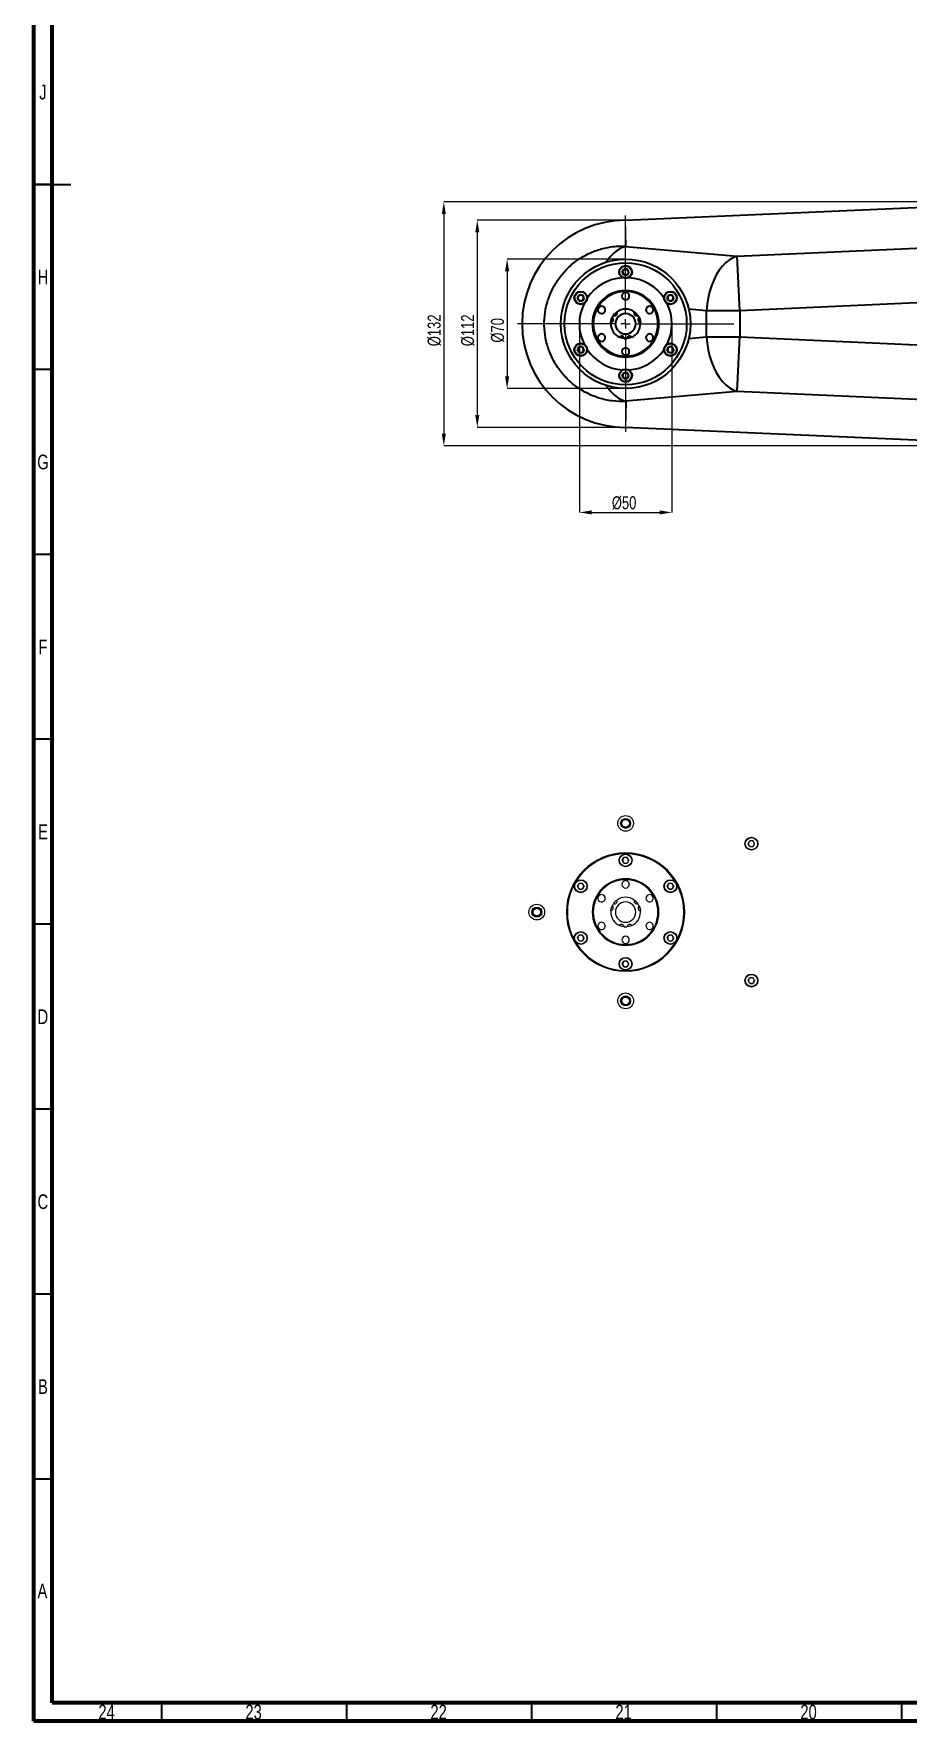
# Model space of a CAD drawing. Header units: millimetres. Extents: x 15 to 1184, y 5 to 927.
# Drawn here: x 15 to 251.4, y 5 to 461.3 of the extents above; entities that cross this region are included whole.
import ezdxf

# ---------------------------------------------------------------- set-up
doc = ezdxf.new("R2010")
doc.units = ezdxf.units.MM
doc.header["$PDSIZE"] = -1
doc.layers.add('lightNet', color=50, linetype='Continuous', lineweight=13)
doc.layers.add('mainNet', color=7, linetype='Continuous', lineweight=35)
doc.styles.add('SLDTEXTSTYLE0', font='TXT', dxfattribs={"width": 0.75})
doc.dimstyles.new('SLDDIMSTYLE0', dxfattribs={"dimtxt": 3.5, "dimasz": 3.302, "dimexe": 0, "dimexo": 0.0625, "dimgap": 0.875, "dimtad": 1, "dimdec": 0, "dimlfac": 2, "dimrnd": 1e-09, "dimzin": 12, "dimdsep": 46, "dimtxsty": 'SLDTEXTSTYLE0', "dimsah": 1, "dimcen": 0.09, "dimadec": 0, "dimazin": 3, "dimtfac": 1, "dimtdec": 0, "dimtofl": 0, "dimtmove": 0, "dimatfit": 3, "dimfxl": 1, "dimfrac": 2, "dimtolj": 1, "dimtzin": 12, "dimarcsym": 0})

# ---------------------------------------------------------------- blocks, each defined once
blk = doc.blocks.new('_D_19')
at = {"layer": 'Defpoints', "color": 0, "transparency": 16777216}
for p in [(287.47, 415.85), (125.83, 349.85), (287.47, 349.85)]:
    blk.add_point(p, dxfattribs=at)
at = {"layer": 'lightNet', "color": 0, "lineweight": -2, "transparency": 16777216}
for p, q in [((287.4, 415.85), (125.83, 415.85)), ((125.83, 412.55), (125.83, 353.15)), ((287.4, 349.85), (125.83, 349.85))]:
    blk.add_line(p, q, dxfattribs=at)
at = {"layer": 'lightNet', "color": 0, "transparency": 16777216}
for points in [[(125.28, 412.55), (126.38, 412.55), (125.83, 415.85)], [(125.28, 353.15), (126.38, 353.15), (125.83, 349.85)]]:
    blk.add_solid(points, dxfattribs=at)
at = {"layer": 'lightNet', "color": 0, "transparency": 16777216, "insert": (121.46, 381.08), "char_height": 3.5, "attachment_point": 2, "rotation": 90, "style": 'SLDTEXTSTYLE0'}
blk.add_mtext('\\A1;%%c132', dxfattribs=at)
blk = doc.blocks.new('_D_20')
at = {"layer": 'Defpoints', "color": 0, "transparency": 16777216}
for p in [(174.97, 410.85), (134.88, 354.85), (174.97, 354.85)]:
    blk.add_point(p, dxfattribs=at)
at = {"layer": 'lightNet', "color": 0, "lineweight": -2, "transparency": 16777216}
for p, q in [((174.9, 410.85), (134.88, 410.85)), ((134.88, 407.55), (134.88, 358.15)), ((174.9, 354.85), (134.88, 354.85))]:
    blk.add_line(p, q, dxfattribs=at)
at = {"layer": 'lightNet', "color": 0, "transparency": 16777216}
for points in [[(134.33, 407.55), (135.43, 407.55), (134.88, 410.85)], [(134.33, 358.15), (135.43, 358.15), (134.88, 354.85)]]:
    blk.add_solid(points, dxfattribs=at)
at = {"layer": 'lightNet', "color": 0, "transparency": 16777216, "insert": (130.51, 381.08), "char_height": 3.5, "attachment_point": 2, "rotation": 90, "style": 'SLDTEXTSTYLE0'}
blk.add_mtext('\\A1;%%c112', dxfattribs=at)
blk = doc.blocks.new('_D_21')
at = {"layer": 'Defpoints', "color": 0, "transparency": 16777216}
for p in [(174.97, 400.35), (142.94, 365.35), (174.97, 365.35)]:
    blk.add_point(p, dxfattribs=at)
at = {"layer": 'lightNet', "color": 0, "lineweight": -2, "transparency": 16777216}
for p, q in [((174.9, 400.35), (142.94, 400.35)), ((142.94, 397.05), (142.94, 368.65)), ((174.9, 365.35), (142.94, 365.35))]:
    blk.add_line(p, q, dxfattribs=at)
at = {"layer": 'lightNet', "color": 0, "transparency": 16777216}
for points in [[(142.39, 397.05), (143.49, 397.05), (142.94, 400.35)], [(142.39, 368.65), (143.49, 368.65), (142.94, 365.35)]]:
    blk.add_solid(points, dxfattribs=at)
at = {"layer": 'lightNet', "color": 0, "transparency": 16777216, "insert": (138.57, 381.08), "char_height": 3.5, "attachment_point": 2, "rotation": 90, "style": 'SLDTEXTSTYLE0'}
blk.add_mtext('\\A1;%%c70', dxfattribs=at)
blk = doc.blocks.new('_D_22')
at = {"layer": 'Defpoints', "color": 0, "transparency": 16777216}
for p in [(162.47, 382.85), (187.47, 382.85), (187.47, 331.85)]:
    blk.add_point(p, dxfattribs=at)
at = {"layer": 'lightNet', "color": 0, "lineweight": -2, "transparency": 16777216}
for p, q in [((162.47, 382.79), (162.47, 331.85)), ((187.47, 382.79), (187.47, 331.85)), ((165.77, 331.85), (184.16, 331.85))]:
    blk.add_line(p, q, dxfattribs=at)
at = {"layer": 'lightNet', "color": 0, "transparency": 16777216}
for points in [[(165.77, 332.4), (165.77, 331.3), (162.47, 331.85)], [(184.16, 332.4), (184.16, 331.3), (187.47, 331.85)]]:
    blk.add_solid(points, dxfattribs=at)
at = {"layer": 'lightNet', "color": 0, "transparency": 16777216, "insert": (174.56, 336.22), "char_height": 3.5, "attachment_point": 2, "style": 'SLDTEXTSTYLE0'}
blk.add_mtext('\\A1;%%c50', dxfattribs=at)
blk = doc.blocks.new('SW_CENTERMARKSYMBOL_7')
at = {"color": 0, "linetype": 'Continuous', "lineweight": 18}
for p, q in [((0, 2.5), (0, 29.25)), ((-2.5, 0), (-29.25, 0)), ((0, 0), (-1.25, 0)), ((0, 0), (0, 1.25)), ((0, 0), (0, -1.25)), ((0, 0), (1.25, 0)), ((2.5, 0), (29.25, 0)), ((0, -2.5), (0, -29.25))]:
    blk.add_line(p, q, dxfattribs=at)

msp = doc.modelspace()

# ---------------------------------------------------------------- linework, layer by layer
at = {"color": 7, "linetype": 'Continuous', "lineweight": 70}
for p, q in [((15, 5), (15, 836)), ((20, 10), (20, 831)), ((1179, 10), (20, 10)), ((1184, 5), (15, 5))]:
    msp.add_line(p, q, dxfattribs=at)
at = {"color": 7, "linetype": 'Continuous', "lineweight": 35}
for p, q in [((15, 420.5), (25, 420.5)), ((20, 420.5), (15, 420.5)), ((20, 370.5), (15, 370.5)), ((20, 320.5), (15, 320.5)), ((20, 270.5), (15, 270.5)), ((20, 220.5), (15, 220.5)), ((20, 170.5), (15, 170.5)), ((20, 120.5), (15, 120.5)), ((20, 70.5), (15, 70.5)), ((49.5, 10), (49.5, 5)), ((99.5, 10), (99.5, 5)), ((149.5, 10), (149.5, 5)), ((199.5, 10), (199.5, 5)), ((249.5, 10), (249.5, 5))]:
    msp.add_line(p, q, dxfattribs=at)
at = {"color": 7, "linetype": 'Continuous', "lineweight": 25}
for p, q in [((175.11, 403.87), (174.97, 410.85)), ((175.11, 361.83), (174.97, 354.85)), ((208.08, 242.28), (208.52, 243.05)), ((208.52, 241.51), (208.08, 242.28)), ((209.41, 243.05), (208.52, 243.05)), ((209.85, 242.28), (209.41, 243.05)), ((209.85, 242.28), (209.41, 241.51)), ((174.08, 237.78), (174.52, 238.55)), ((174.52, 237.01), (174.08, 237.78)), ((175.41, 238.55), (174.52, 238.55)), ((174.97, 239.53), (174.97, 239.78)), ((175.85, 237.78), (175.41, 238.55)), ((175.85, 237.78), (175.41, 237.01)), ((208.52, 241.51), (209.41, 241.51)), ((174.52, 237.01), (175.41, 237.01)), ((174.97, 232.53), (174.97, 232.78)), ((161.96, 230.78), (162.4, 231.55)), ((162.4, 230.01), (161.96, 230.78)), ((163.29, 231.55), (162.4, 231.55)), ((162.4, 230.01), (163.29, 230.01)), ((163.73, 230.78), (163.29, 231.55)), ((163.73, 230.78), (163.29, 230.01)), ((186.2, 230.78), (186.65, 231.55)), ((186.65, 230.01), (186.2, 230.78)), ((187.53, 231.55), (186.65, 231.55)), ((186.65, 230.01), (187.53, 230.01)), ((187.98, 230.78), (187.53, 231.55)), ((187.98, 230.78), (187.53, 230.01)), ((161.96, 216.78), (162.4, 217.55)), ((162.4, 216.01), (161.96, 216.78)), ((163.29, 217.55), (162.4, 217.55)), ((162.4, 216.01), (163.29, 216.01)), ((163.73, 216.78), (163.29, 217.55)), ((163.73, 216.78), (163.29, 216.01)), ((174.97, 214.78), (174.97, 215.03)), ((186.2, 216.78), (186.65, 217.55)), ((186.65, 216.01), (186.2, 216.78)), ((187.53, 217.55), (186.65, 217.55)), ((186.65, 216.01), (187.53, 216.01)), ((187.98, 216.78), (187.53, 217.55)), ((187.98, 216.78), (187.53, 216.01)), ((174.08, 209.78), (174.52, 210.55)), ((175.41, 210.55), (174.52, 210.55)), ((175.85, 209.78), (175.41, 210.55)), ((174.52, 209.01), (174.08, 209.78)), ((174.52, 209.01), (175.41, 209.01)), ((174.97, 207.78), (174.97, 208.03)), ((175.85, 209.78), (175.41, 209.01)), ((208.08, 205.28), (208.52, 206.05)), ((209.41, 206.05), (208.52, 206.05)), ((209.85, 205.28), (209.41, 206.05)), ((208.52, 204.51), (208.08, 205.28)), ((208.52, 204.51), (209.41, 204.51)), ((209.85, 205.28), (209.41, 204.51))]:
    msp.add_line(p, q, dxfattribs=at)
at = {"color": 7, "linetype": 'Continuous', "lineweight": 25, "flags": 128}
for points in [[(170.98, 224.16), (171.07, 224.67), (171.34, 225.46)], [(178.6, 225.46), (178.87, 224.67), (178.95, 224.16)], [(174.61, 219.8), (174.08, 219.88), (173.29, 220.15)], [(176.65, 220.15), (175.86, 219.88), (175.33, 219.8)]]:
    msp.add_lwpolyline(points, dxfattribs=at)
at = {"color": 7, "linetype": 'Continuous', "lineweight": 25}
for centre, radius in [((174.97, 247.78), 2.12), ((174.97, 247.78), 1.35), ((174.97, 247.78), 1.25), ((174.97, 247.78), 1.03), ((208.97, 242.28), 1.75), ((208.97, 242.28), 1.65), ((174.97, 237.78), 1.75), ((174.97, 237.78), 1.65), ((162.84, 230.78), 1.75), ((162.84, 230.78), 1.65), ((187.09, 230.78), 1.75), ((187.09, 230.78), 1.65), ((150.97, 223.78), 2.12), ((150.97, 223.78), 1.35), ((150.97, 223.78), 1.25), ((150.97, 223.78), 1.03), ((162.84, 216.78), 1.75), ((162.84, 216.78), 1.65), ((187.09, 216.78), 1.75), ((187.09, 216.78), 1.65), ((174.97, 209.78), 1.75), ((174.97, 209.78), 1.65), ((208.97, 205.28), 1.75), ((208.97, 205.28), 1.65), ((174.97, 199.78), 2.13), ((174.97, 199.78), 1.35), ((174.97, 199.78), 1.25), ((174.97, 199.78), 1.03)]:
    msp.add_circle(centre, radius, dxfattribs=at)
for centre, radius, start, end in [((208.97, 242.28), 0.768, 150, 210), ((208.97, 242.28), 0.768, 90, 150), ((208.97, 242.28), 0.768, 210, 270), ((208.97, 242.28), 0.768, 30, 90), ((208.97, 242.28), 0.768, 270, 330), ((208.97, 242.28), 0.768, 330, 30), ((174.97, 223.78), 16, 90, 270), ((174.97, 223.78), 15.75, 90, 270), ((174.97, 237.78), 0.768, 150, 210), ((174.97, 237.78), 0.768, 90, 150), ((174.97, 237.78), 0.768, 210, 270), ((174.97, 223.78), 16, 270, 90), ((174.97, 223.78), 15.75, 270, 90), ((174.97, 237.78), 0.768, 30, 90), ((174.97, 237.78), 0.768, 270, 330), ((174.97, 237.78), 0.768, 330, 30), ((174.97, 223.78), 9, 90, 270), ((174.97, 223.78), 9, 270, 90), ((162.84, 230.78), 0.768, 150, 210), ((162.84, 230.78), 0.768, 90, 150), ((162.84, 230.78), 0.768, 210, 270), ((162.84, 230.78), 0.768, 30, 90), ((162.84, 230.78), 0.768, 270, 330), ((162.84, 230.78), 0.768, 330, 30), ((174.97, 223.78), 8.75, 90, 270), ((168.47, 227.53), 1, 330, 150), ((174.97, 231.28), 1, 90, 270), ((174.97, 223.78), 8.75, 270, 90), ((174.97, 231.28), 1, 270, 90), ((181.46, 227.53), 1, 30, 210), ((187.09, 230.78), 0.768, 150, 210), ((187.09, 230.78), 0.768, 90, 150), ((187.09, 230.78), 0.768, 210, 270), ((187.09, 230.78), 0.768, 30, 90), ((187.09, 230.78), 0.768, 270, 330), ((187.09, 230.78), 0.768, 330, 30), ((168.47, 227.53), 1, 150, 330), ((174.97, 223.78), 4, 174.8382, 180), ((174.97, 223.78), 4, 180, 245.1618), ((170.86, 224.88), 0.75, 279.3157, 345), ((174.97, 223.78), 4, 144.8382, 155.1618), ((170.86, 224.88), 0.75, 345, 50.6843), ((174.97, 223.78), 4, 125.1618, 144.8382), ((171.96, 226.79), 0.75, 249.3157, 315), ((174.97, 223.78), 2.75, 0, 180), ((174.97, 223.78), 2.75, 180, 0), ((171.96, 226.79), 0.75, 315, 20.6843), ((174.97, 223.78), 4, 54.8382, 125.1618), ((174.97, 223.78), 4, 294.8382, 0), ((177.97, 226.79), 0.75, 159.3157, 225), ((174.97, 223.78), 4, 35.1618, 54.8382), ((177.97, 226.79), 0.75, 225, 290.6843), ((174.97, 223.78), 4, 24.8382, 35.1618), ((179.07, 224.88), 0.75, 129.3157, 195), ((179.07, 224.88), 0.75, 195, 260.6843), ((174.97, 223.78), 4, 0, 5.1618), ((181.46, 227.53), 1, 210, 30), ((168.47, 220.03), 1, 30, 210), ((168.47, 220.03), 1, 210, 30), ((173.87, 219.68), 0.75, 75, 140.6843), ((173.87, 219.68), 0.75, 9.3157, 75), ((174.97, 223.78), 4, 264.8382, 275.1618), ((176.07, 219.68), 0.75, 105, 170.6843), ((176.07, 219.68), 0.75, 39.3157, 105), ((181.46, 220.03), 1, 150, 330), ((181.46, 220.03), 1, 330, 150), ((162.84, 216.78), 0.768, 150, 210), ((162.84, 216.78), 0.768, 90, 150), ((162.84, 216.78), 0.768, 210, 270), ((162.84, 216.78), 0.768, 30, 90), ((162.84, 216.78), 0.768, 270, 330), ((162.84, 216.78), 0.768, 330, 30), ((174.97, 216.28), 1, 90, 270), ((174.97, 216.28), 1, 270, 90), ((187.09, 216.78), 0.768, 150, 210), ((187.09, 216.78), 0.768, 90, 150), ((187.09, 216.78), 0.768, 210, 270), ((187.09, 216.78), 0.768, 30, 90), ((187.09, 216.78), 0.768, 270, 330), ((187.09, 216.78), 0.768, 330, 30), ((174.97, 209.78), 0.768, 150, 210), ((174.97, 209.78), 0.768, 90, 150), ((174.97, 209.78), 0.768, 30, 90), ((174.97, 209.78), 0.768, 330, 30), ((174.97, 209.78), 0.768, 210, 270), ((174.97, 209.78), 0.768, 270, 330), ((208.97, 205.28), 0.768, 150, 210), ((208.97, 205.28), 0.768, 90, 150), ((208.97, 205.28), 0.768, 30, 90), ((208.97, 205.28), 0.768, 330, 30), ((208.97, 205.28), 0.768, 210, 270), ((208.97, 205.28), 0.768, 270, 330)]:
    msp.add_arc(centre, radius, start, end, dxfattribs=at)
at = {"layer": 'mainNet'}
for p, q in [((174.97, 410.85), (287.47, 415.85)), ((174.96, 403.78), (205.14, 401.14)), ((205.14, 401.14), (287.69, 404.81)), ((174.08, 396.85), (174.52, 397.62)), ((175.41, 397.62), (174.52, 397.62)), ((175.85, 396.85), (175.41, 397.62)), ((205.8, 386.38), (205.14, 401.14)), ((174.52, 396.08), (174.08, 396.85)), ((174.52, 396.08), (175.41, 396.08)), ((175.85, 396.85), (175.41, 396.08)), ((161.96, 389.85), (162.4, 390.62)), ((162.4, 389.08), (161.96, 389.85)), ((163.29, 390.62), (162.4, 390.62)), ((162.4, 389.08), (163.29, 389.08)), ((163.73, 389.85), (163.29, 390.62)), ((163.73, 389.85), (163.29, 389.08)), ((174.97, 391.6), (174.97, 391.85)), ((186.2, 389.85), (186.65, 390.62)), ((186.65, 389.08), (186.2, 389.85)), ((187.53, 390.62), (186.65, 390.62)), ((186.65, 389.08), (187.53, 389.08)), ((187.98, 389.85), (187.53, 390.62)), ((187.98, 389.85), (187.53, 389.08)), ((287.83, 390.03), (205.8, 386.38)), ((196.81, 386.38), (192.01, 386.8)), ((205.8, 386.38), (196.81, 386.38)), ((196.81, 379.32), (196.81, 386.38)), ((205.8, 386.38), (205.8, 379.32)), ((192.01, 378.9), (196.81, 379.32)), ((196.81, 379.32), (205.8, 379.32)), ((205.14, 364.56), (205.8, 379.32)), ((205.8, 379.32), (287.83, 375.67)), ((161.96, 375.85), (162.4, 376.62)), ((162.4, 375.08), (161.96, 375.85)), ((163.29, 376.62), (162.4, 376.62)), ((162.4, 375.08), (163.29, 375.08)), ((163.73, 375.85), (163.29, 376.62)), ((163.73, 375.85), (163.29, 375.08)), ((186.2, 375.85), (186.65, 376.62)), ((186.65, 375.08), (186.2, 375.85)), ((187.53, 376.62), (186.65, 376.62)), ((186.65, 375.08), (187.53, 375.08)), ((187.98, 375.85), (187.53, 376.62)), ((187.98, 375.85), (187.53, 375.08)), ((174.08, 368.85), (174.52, 369.62)), ((175.41, 369.62), (174.52, 369.62)), ((174.97, 373.85), (174.97, 374.1)), ((175.85, 368.85), (175.41, 369.62)), ((174.52, 368.08), (174.08, 368.85)), ((174.52, 368.08), (175.41, 368.08)), ((175.85, 368.85), (175.41, 368.08)), ((205.14, 364.56), (174.96, 361.91)), ((287.69, 360.89), (205.14, 364.56)), ((287.47, 349.85), (174.97, 354.85))]:
    msp.add_line(p, q, dxfattribs=at)
at = {"layer": 'mainNet', "flags": 128}
for points in [[(205.14, 401.14), (204.1, 400.75), (203.07, 400.16), (202.09, 399.39), (201.15, 398.44), (200.28, 397.32), (199.48, 396.05), (198.77, 394.65), (198.16, 393.14), (197.65, 391.53), (197.25, 389.85), (196.97, 388.13), (196.81, 386.38)], [(170.98, 383.22), (171.07, 383.74), (171.34, 384.53)], [(178.6, 384.53), (178.87, 383.74), (178.95, 383.22)], [(174.61, 378.87), (174.08, 378.95), (173.29, 379.22)], [(176.65, 379.22), (175.86, 378.95), (175.33, 378.87)], [(196.81, 379.32), (196.97, 377.57), (197.25, 375.84), (197.65, 374.17), (198.16, 372.56), (198.77, 371.05), (199.48, 369.65), (200.28, 368.38), (201.15, 367.26), (202.09, 366.31), (203.07, 365.53), (204.1, 364.95), (205.14, 364.56)]]:
    msp.add_lwpolyline(points, dxfattribs=at)
at = {"layer": 'mainNet'}
for centre, radius in [((174.97, 382.85), 17.5), ((174.97, 382.85), 16.5), ((174.97, 396.85), 1.75), ((174.97, 396.85), 1.65), ((162.84, 389.85), 1.75), ((162.84, 389.85), 1.65), ((187.09, 389.85), 1.75), ((187.09, 389.85), 1.65), ((162.84, 375.85), 1.75), ((162.84, 375.85), 1.65), ((187.09, 375.85), 1.75), ((187.09, 375.85), 1.65), ((174.97, 368.85), 1.75), ((174.97, 368.85), 1.65)]:
    msp.add_circle(centre, radius, dxfattribs=at)
for centre, radius, start, end in [((174.97, 382.85), 28, 90, 270), ((174.97, 396.85), 0.768, 150, 210), ((174.97, 396.85), 0.768, 90, 150), ((174.97, 396.85), 0.768, 30, 90), ((174.97, 396.85), 0.768, 330, 30), ((174.97, 382.85), 12.5, 93.9048, 146.0952), ((174.97, 396.85), 0.768, 210, 270), ((174.97, 396.85), 0.768, 270, 330), ((174.97, 382.85), 12.5, 33.9048, 86.0952), ((162.84, 389.85), 0.768, 150, 210), ((162.84, 389.85), 0.768, 90, 150), ((162.84, 389.85), 0.768, 210, 270), ((174.97, 382.85), 12.5, 153.9048, 206.0952), ((162.84, 389.85), 0.768, 30, 90), ((162.84, 389.85), 0.768, 270, 330), ((162.84, 389.85), 0.768, 330, 30), ((174.97, 382.85), 9, 90, 270), ((174.97, 382.85), 8.75, 90, 270), ((174.97, 390.35), 1, 90, 270), ((174.97, 382.85), 9, 270, 90), ((174.97, 382.85), 8.75, 270, 90), ((174.97, 390.35), 1, 270, 90), ((174.97, 382.85), 12.5, 333.9048, 26.0952), ((187.09, 389.85), 0.768, 150, 210), ((187.09, 389.85), 0.768, 90, 150), ((187.09, 389.85), 0.768, 210, 270), ((187.09, 389.85), 0.768, 30, 90), ((187.09, 389.85), 0.768, 270, 330), ((187.09, 389.85), 0.768, 330, 30), ((168.47, 386.6), 1, 150, 330), ((168.47, 386.6), 1, 330, 150), ((170.86, 383.95), 0.75, 279.3157, 345), ((174.97, 382.85), 4, 144.8382, 155.1618), ((170.86, 383.95), 0.75, 345, 50.6843), ((174.97, 382.85), 4, 125.1618, 144.8382), ((171.96, 385.85), 0.75, 249.3157, 315), ((174.97, 382.85), 2.75, 0, 180), ((171.96, 385.85), 0.75, 315, 20.6843), ((174.97, 382.85), 4, 54.8382, 125.1618), ((177.97, 385.85), 0.75, 159.3157, 225), ((174.97, 382.85), 4, 35.1618, 54.8382), ((177.97, 385.85), 0.75, 225, 290.6843), ((174.97, 382.85), 4, 24.8382, 35.1618), ((179.07, 383.95), 0.75, 129.3157, 195), ((179.07, 383.95), 0.75, 195, 260.6843), ((181.46, 386.6), 1, 30, 210), ((181.46, 386.6), 1, 210, 30), ((168.47, 379.1), 1, 30, 210), ((168.47, 379.1), 1, 210, 30), ((174.97, 382.85), 4, 174.8382, 180), ((174.97, 382.85), 4, 180, 245.1618), ((174.97, 382.85), 2.75, 180, 0), ((173.87, 378.74), 0.75, 75, 140.6843), ((173.87, 378.74), 0.75, 9.3157, 75), ((174.97, 382.85), 4, 264.8382, 275.1618), ((176.07, 378.74), 0.75, 105, 170.6843), ((176.07, 378.74), 0.75, 39.3157, 105), ((174.97, 382.85), 4, 294.8382, 0), ((174.97, 382.85), 4, 0, 5.1618), ((181.46, 379.1), 1, 150, 330), ((181.46, 379.1), 1, 330, 150), ((162.84, 375.85), 0.768, 150, 210), ((162.84, 375.85), 0.768, 90, 150), ((162.84, 375.85), 0.768, 210, 270), ((162.84, 375.85), 0.768, 30, 90), ((162.84, 375.85), 0.768, 270, 330), ((162.84, 375.85), 0.768, 330, 30), ((174.97, 382.85), 12.5, 213.9048, 266.0952), ((174.97, 375.35), 1, 90, 270), ((174.97, 375.35), 1, 270, 90), ((174.97, 382.85), 12.5, 273.9048, 326.0952), ((187.09, 375.85), 0.768, 150, 210), ((187.09, 375.85), 0.768, 90, 150), ((187.09, 375.85), 0.768, 210, 270), ((187.09, 375.85), 0.768, 30, 90), ((187.09, 375.85), 0.768, 270, 330), ((187.09, 375.85), 0.768, 330, 30), ((174.97, 368.85), 0.768, 90, 150), ((174.97, 368.85), 0.768, 30, 90), ((174.97, 368.85), 0.768, 150, 210), ((174.97, 368.85), 0.768, 210, 270), ((174.97, 368.85), 0.768, 270, 330), ((174.97, 368.85), 0.768, 330, 30)]:
    msp.add_arc(centre, radius, start, end, dxfattribs=at)
for points, knots in [([(175.11, 361.83), (173.87, 361.83), (171.38, 361.85), (167.74, 362.68), (164.31, 364.1), (161.2, 366.07), (158.47, 368.56), (156.23, 371.46), (154.54, 374.68), (153.43, 378.09), (152.93, 381.59), (153.01, 385.07), (153.66, 388.45), (154.83, 391.67), (156.52, 394.64), (158.67, 397.34), (161.25, 399.65), (164.22, 401.55), (167.5, 402.93), (170.5, 403.64), (173.05, 403.91), (174.43, 403.88), (175.11, 403.87)], [0, 0, 0, 0, 0.0552279, 0.1104563, 0.1648254, 0.2191889, 0.2730839, 0.3269686, 0.3792471, 0.4315171, 0.4818781, 0.5322376, 0.5815602, 0.630888, 0.6806193, 0.7303585, 0.781634, 0.8329162, 0.8860053, 0.9390968, 0.9695485, 1, 1, 1, 1]), ([(174.96, 403.78), (174.46, 403.61), (173.45, 403.25), (172.06, 402.25), (170.8, 401.02), (170.09, 400.04), (169.73, 399.55)], [0, 0, 0, 0, 0.265665, 0.539035, 0.767114, 1, 1, 1, 1]), ([(175.11, 403.87), (175.1, 403.86), (175.09, 403.83), (175.01, 403.8), (174.96, 403.78)], [0, 0, 0, 0, 0.518716, 1, 1, 1, 1]), ([(169.73, 366.15), (170.08, 365.67), (170.79, 364.69), (172.04, 363.47), (173.43, 362.46), (174.45, 362.1), (174.96, 361.91)], [0, 0, 0, 0, 0.228078, 0.460965, 0.72663, 1, 1, 1, 1]), ([(174.96, 361.91), (175.01, 361.9), (175.1, 361.87), (175.11, 361.84), (175.11, 361.83)], [0, 0, 0, 0, 0.516371, 1, 1, 1, 1])]:
    msp.add_open_spline(points, degree=3, knots=knots, dxfattribs=at)

# ---------------------------------------------------------------- block references
at = {"color": 7, "linetype": 'Continuous', "lineweight": 0}
msp.add_blockref('SW_CENTERMARKSYMBOL_7', (174.97, 382.85), dxfattribs=at)

# ---------------------------------------------------------------- texts
at = {"color": 7, "linetype": 'Continuous', "lineweight": 0, "attachment_point": 2, "style": 'SLDTEXTSTYLE0'}
for s, insert, char_height in [('J', (17.47, 447.47), 3.97), ('H', (17.49, 397.47), 3.97), ('G', (17.49, 347.47), 3.97), ('F', (17.46, 297.47), 3.97), ('E', (17.51, 247.47), 3.97), ('D', (17.45, 197.47), 3.97), ('C', (17.46, 147.47), 3.97), ('B', (17.47, 97.47), 3.97), ('A', (17.34, 42.22), 3.97), ('24', (34.67, 9.47), 3.969), ('23', (74.42, 9.47), 3.969), ('22', (124.42, 9.47), 3.969), ('21', (174.42, 9.47), 3.969), ('20', (224.42, 9.47), 3.969)]:
    msp.add_mtext(s, dxfattribs=dict(at, insert=insert, char_height=char_height))

# ---------------------------------------------------------------- dimensions: what is measured, and where the dimension line sits
at = {"layer": 'lightNet'}
for base, p1, p2, picture, middle in [((125.83, 349.85), (287.47, 415.85), (287.47, 349.85), '_D_19', (125.83, 381.08)), ((134.88, 354.85), (174.97, 410.85), (174.97, 354.85), '_D_20', (134.88, 381.08)), ((142.94, 365.35), (174.97, 400.35), (174.97, 365.35), '_D_21', (142.94, 381.08))]:
    dim = msp.add_linear_dim(base=base, p1=p1, p2=p2, angle=90, text='%%c<>', dimstyle='SLDDIMSTYLE0', dxfattribs=at)
    dim.commit()
    dim.dimension.update_dxf_attribs({"geometry": picture, "text_midpoint": middle, "dimtype": 160})
dim = msp.add_linear_dim(base=(187.47, 331.85), p1=(162.47, 382.85), p2=(187.47, 382.85), text='%%c<>', dimstyle='SLDDIMSTYLE0', dxfattribs=at)
dim.commit()
dim.dimension.update_dxf_attribs({"geometry": '_D_22', "text_midpoint": (174.56, 331.85), "dimtype": 160})

doc.saveas('drawing.dxf')
